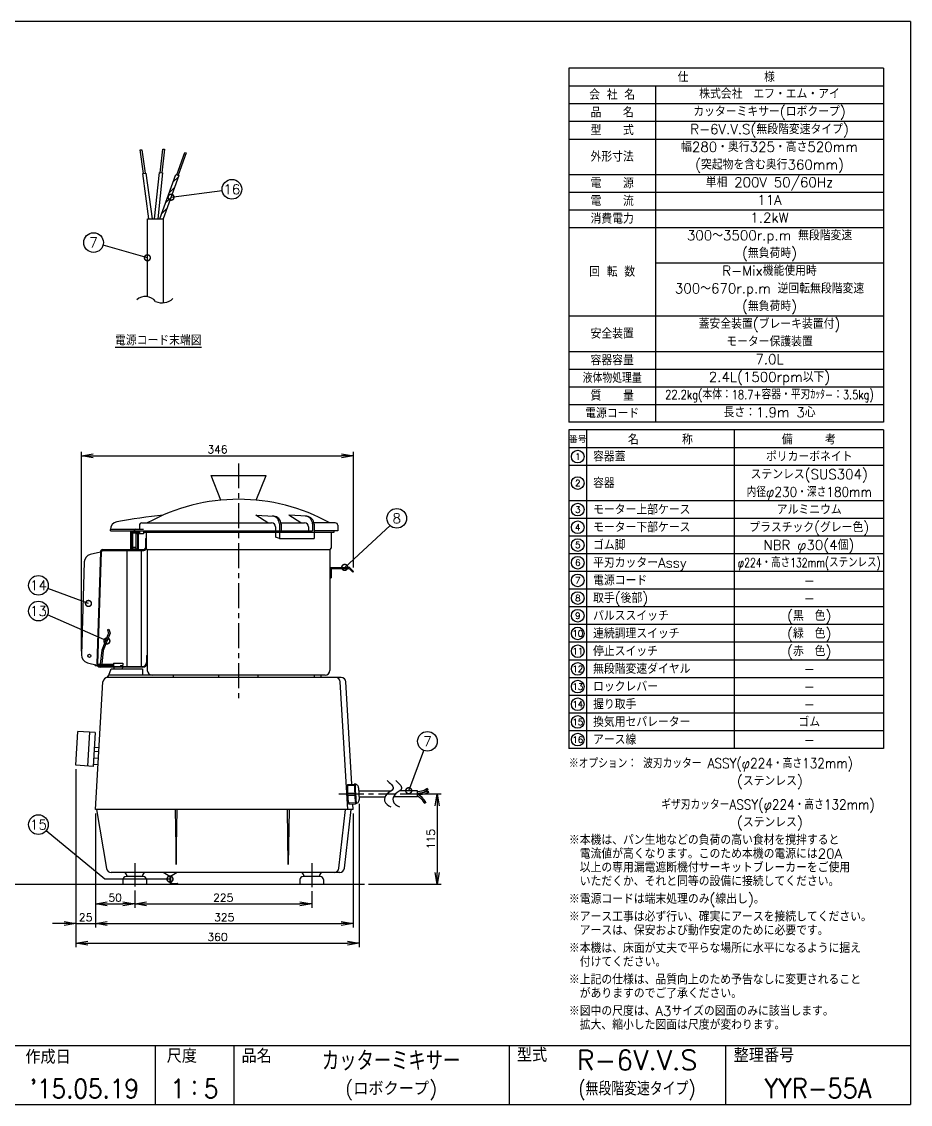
# Model space of a CAD drawing. Extents: x 115 to 2025, y 0 to 1377.
# Drawn here: x 895 to 2025, y 0 to 1377 of the extents above; entities that cross this region are included whole.
import ezdxf
from ezdxf.enums import TextEntityAlignment as Align

# ---------------------------------------------------------------- set-up
doc = ezdxf.new("R2010")
doc.units = 0
doc.header["$PDMODE"] = 3
doc.linetypes.add('CENTER', pattern=[50.8, 31.75, -6.35, 6.35, -6.35])
doc.layers.get('0').update_dxf_attribs({"linetype": 'CONTINUOUS'})
doc.layers.get('DEFPOINTS').update_dxf_attribs({"linetype": 'CONTINUOUS'})
for name, color, linetype in [('DANMEN', 7, 'CONTINUOUS'), ('SIYOU', 7, 'CONTINUOUS'), ('SUNPOU', 7, 'CONTINUOUS'), ('WAKU', 7, 'CONTINUOUS')]:
    doc.layers.add(name, color=color, linetype=linetype)
doc.styles.get("Standard").update_dxf_attribs({"font": 'romans.shx', "bigfont": 'extfont.shx'})
doc.dimstyles.get("Standard").update_dxf_attribs({"dimscale": 5, "dimtxt": 2, "dimasz": 3, "dimexe": 1, "dimexo": 1, "dimgap": 0.6, "dimtad": 3, "dimdec": 0, "dimzin": 0, "dimdsep": 46, "dimtxsty": 'STANDARD', "dimblk1": 'OPEN', "dimblk2": 'OPEN', "dimsah": 1, "dimcen": 1.5, "dimadec": 0, "dimazin": 0, "dimtfac": 1, "dimtdec": 0, "dimtmove": 0, "dimatfit": 0, "dimldrblk": 'DOTSMALL', "dimfxl": 1, "dimtvp": 1, "dimtolj": 1, "dimtzin": 0, "dimarcsym": 0})

# ---------------------------------------------------------------- blocks, each defined once
blk = doc.blocks.new('_DotSmall')
at = {"color": 0, "linetype": 'ByBlock', "const_width": 0.5}
blk.add_lwpolyline([(-0.0625, 0, 1), (0.0625, 0, 1)], format="xyb", close=True, dxfattribs=at)
blk = doc.blocks.new('_OPEN')
at = {"color": 0, "linetype": 'ByBlock'}
for p, q in [((-1, 0.167), (0, 0)), ((0, 0), (-1, -0.167)), ((0, 0), (-1, 0))]:
    blk.add_line(p, q, dxfattribs=at)
blk = doc.blocks.new('*D8')
at = {"layer": 'DEFPOINTS', "color": 0}
for p in [(1317.1, 824.8), (1317.1, 677.5), (971.4, 571.2)]:
    blk.add_point(p, dxfattribs=at)
at = {"layer": 'SUNPOU', "color": 0, "lineweight": -2}
for p, q in [((971.4, 576.2), (971.4, 829.8)), ((1317.1, 682.5), (1317.1, 829.8)), ((986.4, 824.8), (1302.1, 824.8))]:
    blk.add_line(p, q, dxfattribs=at)
at = {"layer": 'SUNPOU', "color": 0, "lineweight": -2, "xscale": 15, "yscale": 15, "zscale": 15, "rotation": 180}
blk.add_blockref('_OPEN', (971.4, 824.8), dxfattribs=at)
at = {"layer": 'SUNPOU', "color": 0, "lineweight": -2, "xscale": 15, "yscale": 15, "zscale": 15}
blk.add_blockref('_OPEN', (1317.1, 824.8), dxfattribs=at)
at = {"layer": 'SUNPOU', "color": 0, "insert": (1144.3, 832.8), "char_height": 10, "attachment_point": 5}
blk.add_mtext('\\A1;346', dxfattribs=at)
blk = doc.blocks.new('*D18')
at = {"layer": 'DEFPOINTS', "color": 0}
for p in [(989.1, 374.8), (1039.1, 277), (1039.1, 254.8)]:
    blk.add_point(p, dxfattribs=at)
at = {"layer": 'SUNPOU', "color": 0, "lineweight": -2}
for p, q in [((989.1, 369.8), (989.1, 249.8)), ((1039.1, 272), (1039.1, 249.8)), ((1004.1, 254.8), (1024.1, 254.8))]:
    blk.add_line(p, q, dxfattribs=at)
at = {"layer": 'SUNPOU', "color": 0, "lineweight": -2, "xscale": 15, "yscale": 15, "zscale": 15, "rotation": 180}
blk.add_blockref('_OPEN', (989.1, 254.8), dxfattribs=at)
at = {"layer": 'SUNPOU', "color": 0, "lineweight": -2, "xscale": 15, "yscale": 15, "zscale": 15}
blk.add_blockref('_OPEN', (1039.1, 254.8), dxfattribs=at)
at = {"layer": 'SUNPOU', "color": 0, "insert": (1014.1, 262.8), "char_height": 10, "attachment_point": 5}
blk.add_mtext('\\A1;50', dxfattribs=at)
blk = doc.blocks.new('*D19')
at = {"layer": 'DEFPOINTS', "color": 0}
for p in [(1039.1, 277), (1264.1, 276), (1264.1, 254.8)]:
    blk.add_point(p, dxfattribs=at)
at = {"layer": 'SUNPOU', "color": 0, "lineweight": -2}
for p, q in [((1039.1, 272), (1039.1, 249.8)), ((1264.1, 271), (1264.1, 249.8)), ((1054.1, 254.8), (1249.1, 254.8))]:
    blk.add_line(p, q, dxfattribs=at)
at = {"layer": 'SUNPOU', "color": 0, "lineweight": -2, "xscale": 15, "yscale": 15, "zscale": 15, "rotation": 180}
blk.add_blockref('_OPEN', (1039.1, 254.8), dxfattribs=at)
at = {"layer": 'SUNPOU', "color": 0, "lineweight": -2, "xscale": 15, "yscale": 15, "zscale": 15}
blk.add_blockref('_OPEN', (1264.1, 254.8), dxfattribs=at)
at = {"layer": 'SUNPOU', "color": 0, "insert": (1151.6, 262.8), "char_height": 10, "attachment_point": 5}
blk.add_mtext('\\A1;225', dxfattribs=at)
blk = doc.blocks.new('*D20')
at = {"layer": 'DEFPOINTS', "color": 0}
for p in [(964.4, 431.1), (989.1, 374.8), (989.1, 229.8)]:
    blk.add_point(p, dxfattribs=at)
at = {"layer": 'SUNPOU', "color": 0, "lineweight": -2}
for p, q in [((964.4, 426.1), (964.4, 224.8)), ((989.1, 369.8), (989.1, 224.8)), ((949.4, 229.8), (934.4, 229.8)), ((964.4, 229.8), (989.1, 229.8)), ((1004.1, 229.8), (1019.1, 229.8))]:
    blk.add_line(p, q, dxfattribs=at)
at = {"layer": 'SUNPOU', "color": 0, "lineweight": -2, "xscale": 15, "yscale": 15, "zscale": 15}
blk.add_blockref('_OPEN', (964.4, 229.8), dxfattribs=at)
at = {"layer": 'SUNPOU', "color": 0, "lineweight": -2, "xscale": 15, "yscale": 15, "zscale": 15, "rotation": 180}
blk.add_blockref('_OPEN', (989.1, 229.8), dxfattribs=at)
at = {"layer": 'SUNPOU', "color": 0, "insert": (976.7, 237.8), "char_height": 10, "attachment_point": 5}
blk.add_mtext('\\A1;25', dxfattribs=at)
blk = doc.blocks.new('*D21')
at = {"layer": 'DEFPOINTS', "color": 0}
for p in [(989.1, 374.8), (1316.7, 374.8), (1316.7, 229.8)]:
    blk.add_point(p, dxfattribs=at)
at = {"layer": 'SUNPOU', "color": 0, "lineweight": -2}
for p, q in [((989.1, 369.8), (989.1, 224.8)), ((1316.7, 369.8), (1316.7, 224.8)), ((1004.1, 229.8), (1301.7, 229.8))]:
    blk.add_line(p, q, dxfattribs=at)
at = {"layer": 'SUNPOU', "color": 0, "lineweight": -2, "xscale": 15, "yscale": 15, "zscale": 15, "rotation": 180}
blk.add_blockref('_OPEN', (989.1, 229.8), dxfattribs=at)
at = {"layer": 'SUNPOU', "color": 0, "lineweight": -2, "xscale": 15, "yscale": 15, "zscale": 15}
blk.add_blockref('_OPEN', (1316.7, 229.8), dxfattribs=at)
at = {"layer": 'SUNPOU', "color": 0, "insert": (1152.9, 237.8), "char_height": 10, "attachment_point": 5}
blk.add_mtext('\\A1;325', dxfattribs=at)
blk = doc.blocks.new('*D22')
at = {"layer": 'DEFPOINTS', "color": 0}
for p in [(964.4, 431.1), (1324.4, 387.3), (1324.4, 204.8)]:
    blk.add_point(p, dxfattribs=at)
at = {"layer": 'SUNPOU', "color": 0, "lineweight": -2}
for p, q in [((964.4, 426.1), (964.4, 199.8)), ((1324.4, 382.3), (1324.4, 199.8)), ((979.4, 204.8), (1309.4, 204.8))]:
    blk.add_line(p, q, dxfattribs=at)
at = {"layer": 'SUNPOU', "color": 0, "lineweight": -2, "xscale": 15, "yscale": 15, "zscale": 15, "rotation": 180}
blk.add_blockref('_OPEN', (964.4, 204.8), dxfattribs=at)
at = {"layer": 'SUNPOU', "color": 0, "lineweight": -2, "xscale": 15, "yscale": 15, "zscale": 15}
blk.add_blockref('_OPEN', (1324.4, 204.8), dxfattribs=at)
at = {"layer": 'SUNPOU', "color": 0, "insert": (1144.4, 212.8), "char_height": 10, "attachment_point": 5}
blk.add_mtext('\\A1;360', dxfattribs=at)
blk = doc.blocks.new('*D23')
at = {"layer": 'DEFPOINTS', "color": 0}
for p in [(1371.6, 394.8), (1331.1, 279.8), (1423.5, 279.8)]:
    blk.add_point(p, dxfattribs=at)
at = {"layer": 'SUNPOU', "color": 0, "lineweight": -2}
for p, q in [((1376.6, 394.8), (1428.5, 394.8)), ((1423.5, 379.8), (1423.5, 294.8)), ((1336.1, 279.8), (1428.5, 279.8))]:
    blk.add_line(p, q, dxfattribs=at)
at = {"layer": 'SUNPOU', "color": 0, "lineweight": -2, "xscale": 15, "yscale": 15, "zscale": 15}
for p, rotation in [((1423.5, 394.8), 90), ((1423.5, 279.8), 270)]:
    blk.add_blockref('_OPEN', p, dxfattribs=dict(at, rotation=rotation))
at = {"layer": 'SUNPOU', "color": 0, "insert": (1415.5, 337.3), "char_height": 10, "attachment_point": 5, "rotation": 90}
blk.add_mtext('\\A1;115', dxfattribs=at)

msp = doc.modelspace()

# ---------------------------------------------------------------- hatches: boundary and pattern name
at = {"layer": 'DANMEN'}
h = msp.add_hatch(dxfattribs=at)
h.set_pattern_fill('_U', color=2, scale=6, angle=45, style=0, pattern_type=0)
h.set_pattern_definition([(45, (0, 0), (-4.24264, 4.24264), [])])
h.paths.add_polyline_path([(1091.52, 1182.48), (1070.92, 1125.87), (1075.17, 1125.87), (1095.28, 1181.11)])

# ---------------------------------------------------------------- linework, layer by layer
at = {"color": 2, "linetype": 'CENTER'}
for p, q in [((1171.08, 815.08), (1171.08, 511.76)), ((1298.35, 394.83), (1371.61, 394.83)), ((1039.08, 306.83), (1039.08, 276.99)), ((1264.08, 306.83), (1264.08, 276.05))]:
    msp.add_line(p, q, dxfattribs=at)
at = {"color": 2}
for p, q in [((1136.08, 799.83), (1206.08, 799.83)), ((1148.58, 768.27), (1136.08, 799.83)), ((1193.58, 768.27), (1206.08, 799.83)), ((1208.08, 739.33), (1193.08, 749.33)), ((1193.08, 749.33), (1215.7, 747.92)), ((1250.08, 739.33), (1235.08, 749.33)), ((1257.75, 747.82), (1235.08, 749.33)), ((1008.08, 729.33), (1008.08, 731)), ((1008.09, 731.33), (1050.08, 731.33)), ((1045.08, 736.33), (1045.08, 731.33)), ((1048.08, 739.33), (1213.08, 739.33)), ((1218.08, 734.33), (1218.08, 729.33)), ((1223.08, 738.06), (1223.08, 729.33)), ((1224.98, 739.33), (1255.08, 739.33)), ((1225.08, 737.95), (1225.08, 729.33)), ((1260.08, 734.33), (1260.08, 729.33)), ((1265.08, 737.98), (1265.08, 729.33)), ((1294.08, 739.33), (1266.97, 739.33)), ((1267.08, 737.84), (1267.08, 719.33)), ((1297.08, 736.33), (1297.08, 729.33)), ((1008.08, 729.33), (1265.08, 729.33)), ((1033.58, 728.33), (1042.58, 728.33)), ((1033.58, 728.33), (1033.58, 705.33)), ((1034.58, 727.33), (1034.58, 706.33)), ((1045.08, 727.33), (1034.58, 727.33)), ((1036.08, 727.33), (1036.08, 706.33)), ((1045.08, 726.33), (1036.08, 726.33)), ((1050.08, 725.33), (1040.58, 725.33)), ((1040.58, 725.33), (1040.58, 706.33)), ((1042.58, 728.33), (1042.58, 727.33)), ((1042.58, 725.33), (1042.58, 706.33)), ((1043.58, 725.33), (1043.58, 705.33)), ((1045.08, 729.33), (1045.08, 726.33)), ((1050.08, 729.33), (1050.08, 725.33)), ((1292.08, 727.33), (1050.08, 727.33)), ((1052.58, 719.33), (1052.58, 707.33)), ((1052.58, 719.33), (1053.58, 719.33)), ((1053.58, 727.33), (1053.58, 707.33)), ((1218.08, 727.33), (1218.08, 721.33)), ((1223.08, 719.33), (1218.08, 721.33)), ((1223.08, 727.33), (1223.08, 719.33)), ((1223.08, 719.33), (1267.08, 719.33)), ((1297.08, 729.33), (1267.08, 729.33)), ((1288.58, 727.33), (1288.58, 707.33)), ((1292.08, 729.33), (1292.08, 727.33)), ((995.44, 702.33), (982.48, 699.13)), ((995.45, 702.46), (990.97, 560)), ((996.45, 702.42), (991.97, 559.96)), ((998.45, 705.33), (1050.58, 705.33)), ((998.45, 704.33), (1050.58, 704.33)), ((1029.08, 704.33), (1029.08, 556.83)), ((1034.58, 706.33), (1042.58, 706.33)), ((1036.08, 708.33), (1040.58, 708.33)), ((1047.08, 704.33), (1047.08, 556.83)), ((1055.08, 705.33), (1055.08, 551.83)), ((1055.58, 705.33), (1286.58, 705.33)), ((1287.08, 705.4), (1287.08, 551.83)), ((974.89, 689.85), (971.45, 571.67)), ((1287.08, 682.83), (1310.22, 682.83)), ((1288.58, 681.33), (1310.22, 681.33)), ((1288.58, 681.33), (1288.58, 669.33)), ((1315.8, 676.99), (1312.34, 680.45)), ((1316.86, 678.05), (1313.4, 681.51)), ((1287.08, 669.33), (1288.58, 669.33)), ((1005.76, 599.09), (997.12, 577.6)), ((1007.88, 599.01), (999.08, 577.11)), ((1004.39, 603.49), (1006.27, 604.17)), ((1004.39, 603.49), (1005.76, 599.09)), ((1006.27, 604.17), (1007.88, 599.01)), ((997.12, 577.6), (995.28, 559.83)), ((999.08, 577.11), (997.29, 559.83)), ((1054.08, 570.83), (1055.08, 570.83)), ((1054.08, 570.83), (1054.08, 561.83)), ((979.03, 561.53), (991.19, 558.5)), ((989.96, 557.83), (991.5, 557.83)), ((991.97, 559.83), (1011.97, 559.83)), ((992.73, 557.83), (1011.97, 557.83)), ((994.97, 556.83), (1049.08, 556.83)), ((1049.08, 555.83), (994.97, 555.83)), ((1006.08, 545.83), (1009.08, 553.83)), ((1009.08, 553.83), (1049.08, 553.83)), ((1011.97, 560.83), (1023.9, 560.83)), ((1011.97, 560.83), (1011.97, 557.83)), ((1011.97, 557.83), (1012.15, 556.83)), ((1012.39, 555.83), (1012.7, 553.83)), ((1020.9, 557.83), (1020.9, 556.83)), ((1020.9, 557.83), (1023.9, 557.83)), ((1023.49, 555.83), (1023.08, 553.83)), ((1023.9, 560.83), (1023.9, 557.83)), ((1049.08, 553.83), (1049.08, 545.83)), ((989.08, 374.83), (998.74, 537.19)), ((1004.05, 542.79), (1006.08, 545.83)), ((1301.43, 542.83), (1004.73, 542.83)), ((1281.08, 545.83), (1006.08, 545.83)), ((1088.08, 545.83), (1088.08, 542.83)), ((1146.08, 542.83), (1146.08, 545.83)), ((1196.08, 542.83), (1196.08, 545.83)), ((1267.08, 545.83), (1267.08, 542.83)), ((1275.58, 545.83), (1275.58, 542.83)), ((1310.07, 374.83), (1300.4, 537.19)), ((1314.86, 407.08), (1307.42, 537.19)), ((964.42, 431.1), (966.97, 474.02)), ((988.93, 472.72), (966.97, 474.02)), ((979.34, 430.21), (981.9, 473.14)), ((988.93, 472.72), (986.38, 429.79)), ((993.46, 448.4), (987.51, 448.76)), ((993.76, 453.4), (987.81, 453.75)), ((986.38, 429.79), (964.42, 431.1)), ((992.48, 431.93), (986.53, 432.29)), ((992.95, 439.92), (987, 440.27)), ((1309.48, 405.26), (1318.46, 405.79)), ((1309.81, 406.78), (1318.23, 407.28)), ((1323.52, 402.59), (1324.41, 387.61)), ((1410.6, 399.4), (1409.51, 401.08)), ((1309.59, 395.75), (1318.57, 396.28)), ((1309.77, 392.75), (1318.75, 393.29)), ((1323.74, 398.83), (1365.48, 398.83)), ((1324.22, 390.83), (1357.1, 390.83)), ((1398.46, 390.83), (1367.89, 390.83)), ((1398.46, 398.83), (1376.27, 398.83)), ((1398.46, 390.83), (1398.46, 398.83)), ((1411.24, 395.94), (1410.6, 397.83)), ((1316.71, 374.83), (989.08, 374.83)), ((990.58, 374.83), (1003.21, 299.8)), ((1090.58, 374.83), (1091.83, 304.83)), ((1091.83, 304.83), (1093.08, 374.83)), ((1234.33, 304.83), (1233.08, 374.83)), ((1235.58, 374.83), (1234.33, 304.83)), ((1298.65, 300.14), (1307.03, 374.83)), ((1305.7, 300.14), (1314.08, 374.83)), ((1310.79, 383.3), (1319.77, 383.83)), ((1311.3, 381.82), (1319.72, 382.33)), ((1316.71, 374.83), (1316.29, 382.12)), ((1408.6, 384.98), (1406.87, 383.96)), ((1299.74, 294.83), (1009.12, 294.83)), ((1050.08, 289.83), (1028.08, 289.83)), ((1029.08, 290.83), (1029.08, 289.83)), ((1049.08, 290.83), (1049.08, 289.83)), ((1083.55, 289.83), (1075.05, 294.83)), ((1083.55, 289.83), (1083.55, 283.83)), ((1093.05, 294.83), (1084.55, 289.83)), ((1084.55, 289.83), (1084.55, 283.83)), ((1275.08, 289.83), (1253.08, 289.83)), ((1254.08, 290.83), (1254.08, 289.83)), ((1274.08, 290.83), (1274.08, 289.83)), ((1024.08, 285.83), (1024.08, 279.83)), ((1024.08, 279.83), (1054.08, 279.83)), ((1024.08, 279.83), (1054.08, 279.83)), ((1054.08, 285.83), (1054.08, 279.83)), ((1087.55, 280.83), (1093.55, 280.83)), ((1087.55, 279.83), (1093.55, 279.83)), ((1249.08, 285.83), (1249.08, 279.83)), ((1249.08, 279.83), (1279.08, 279.83)), ((1249.08, 279.83), (1279.08, 279.83)), ((1279.08, 285.83), (1279.08, 279.83))]:
    msp.add_line(p, q, dxfattribs=at)
msp.add_circle((981.4, 570.33), 2, dxfattribs=at)
for centre, radius, start, end in [((1171.08, 530.07), 239.27, 60.99967, 119.00033), ((1171.08, -125.58), 880.14, 96.24642, 100.12716), ((1213.08, 738.06), 10, 0, 86.42367), ((1215.08, 737.94), 10, 0, 86.42367), ((1255.08, 737.98), 10, 0, 86.18593), ((1257.08, 737.84), 10, 0, 86.18593), ((1018.08, 731), 10, 100.12716, 180), ((1040.08, 729.33), 2, 90, 180), ((1048.08, 736.33), 3, 90, 180), ((1213.08, 734.33), 5, 0, 90), ((1255.08, 734.33), 5, 0, 90), ((1294.08, 736.33), 3, 0, 90), ((998.45, 702.33), 3, 90, 177.53188), ((998.45, 702.33), 2, 90, 177.53188), ((1050.58, 707.33), 3, 270, 0), ((1050.58, 707.33), 2, 270, 0), ((1055.58, 707.33), 2, 180, 270), ((1286.58, 707.33), 2, 270, 0), ((984.88, 689.42), 10, 103.88017, 177.53188), ((1310.22, 678.33), 4.5, 45, 90), ((1310.22, 678.33), 3, 45, 90), ((1316.33, 677.52), 0.75, 225, 45), ((981.44, 571.23), 10, 177.53188, 256.02497), ((989.96, 559.83), 2, 195.75997, 270), ((994.97, 559.83), 4, 177.53188, 270), ((994.97, 559.83), 3, 177.53188, 270), ((1049.08, 561.83), 6, 270, 0), ((1049.08, 561.83), 5, 270, 0), ((1061.08, 551.83), 6, 180, 270), ((1281.08, 551.83), 6, 270, 0), ((1004.73, 536.83), 6, 90, 176.59356), ((1294.41, 536.83), 6, 3.40644, 90), ((1301.43, 536.83), 6, 3.40644, 90), ((1318.53, 402.29), 5, 3.40644, 93.40644), ((1398.46, 418.25), 20.41, 269.99999, 302.78603), ((1398.46, 418.25), 22.41, 270, 302.78603), ((1398.46, 418.25), 20.55, 302.78603, 308.32115), ((1398.46, 418.25), 20.98, 302.78603, 308.32115), ((1398.46, 418.25), 21.41, 302.78603, 308.32115), ((1398.46, 418.25), 21.85, 302.78603, 308.32115), ((1398.46, 418.25), 22.28, 302.78603, 308.32115), ((1319.42, 387.32), 5, 273.40644, 3.40644), ((1398.46, 433.66), 37.83, 270, 288.71459), ((1398.46, 433.66), 39.83, 270, 288.71459), ((1389.29, 373.59), 20.41, 30.52556, 63.31159), ((1389.29, 373.59), 22.41, 30.52556, 64.5667), ((1398.46, 433.66), 37.96, 288.71459, 291.82464), ((1398.46, 433.66), 38.4, 288.71459, 291.82464), ((1398.46, 433.66), 38.83, 288.71459, 291.82464), ((1398.46, 433.66), 39.26, 288.71459, 291.82464), ((1398.46, 433.66), 39.69, 288.71459, 291.82464), ((1389.29, 373.59), 20.55, 24.99044, 30.52556), ((1389.29, 373.59), 20.98, 24.99044, 30.52556), ((1389.29, 373.59), 21.41, 24.99044, 30.52556), ((1389.29, 373.59), 21.85, 24.99044, 30.52556), ((1389.29, 373.59), 22.28, 24.99044, 30.52556), ((1009.12, 300.83), 6, 189.94429, 270), ((1028.08, 285.83), 4, 90, 180), ((1025.08, 290.83), 4, 0, 90), ((1053.08, 290.83), 4, 90, 180), ((1050.08, 285.83), 4, 0, 90), ((1253.08, 285.83), 4, 90, 180), ((1250.08, 290.83), 4, 0, 90), ((1278.08, 290.83), 4, 90, 180), ((1275.08, 285.83), 4, 0, 90), ((1292.69, 300.83), 6, 270, 353.33334), ((1299.74, 300.83), 6, 270, 353.33334), ((1087.55, 283.83), 4, 180, 270), ((1087.55, 283.83), 3, 180, 270), ((1093.55, 280.33), 0.5, 270, 90)]:
    msp.add_arc(centre, radius, start, end, dxfattribs=at)
for centre, start_param, end_param in [((1310.55, 394.3), 0, 3.1415927), ((1319.54, 394.84), 0.0643543, 3.0772384), ((1320.54, 394.9), 0.1800081, 2.9615845)]:
    msp.add_ellipse(centre, major_axis=(-0.74, 12.48), ratio=0.0706194, start_param=start_param, end_param=end_param, dxfattribs=at)
for points in [[(1360.06, 411.78), (1363.28, 409.02), (1372.48, 400.83), (1358.51, 395.94), (1354.39, 384.54), (1361.37, 379.91), (1364.72, 378.52)], [(1370.86, 411.78), (1374.08, 409.02), (1383.28, 400.83), (1369.31, 395.94), (1365.19, 384.54), (1372.17, 379.91), (1375.51, 378.52)]]:
    msp.add_open_spline(points, degree=3, knots=[0, 0, 0, 0, 12.7340594, 23.5031054, 32.5943058, 43.4543237, 43.4543237, 43.4543237, 43.4543237], dxfattribs=at)
at = {"layer": 'DANMEN', "color": 2}
for p, q in [((1046.1, 1213.61), (1048.09, 1213.88)), ((1050.21, 1183.7), (1046.1, 1213.61)), ((1048.09, 1213.88), (1052.19, 1183.97)), ((1071.61, 1184.64), (1074.78, 1214.66)), ((1076.77, 1214.45), (1073.6, 1184.43)), ((1074.78, 1214.66), (1076.77, 1214.45)), ((1092.46, 1182.13), (1102.79, 1210.5)), ((1104.67, 1209.82), (1094.34, 1181.45)), ((1102.79, 1210.5), (1104.67, 1209.82)), ((1049.22, 1183.56), (1053.18, 1184.11)), ((1053.18, 1184.11), (1061.18, 1125.87)), ((1064.4, 1125.87), (1070.61, 1184.75)), ((1074.59, 1184.33), (1068.42, 1125.87)), ((1070.61, 1184.75), (1074.59, 1184.33)), ((1057.14, 1125.87), (1049.22, 1183.56)), ((1070.92, 1125.87), (1091.52, 1182.48)), ((1095.28, 1181.11), (1075.17, 1125.87)), ((1091.52, 1182.48), (1095.28, 1181.11)), ((1055.17, 1027.06), (1055.17, 1125.87)), ((1055.17, 1125.87), (1070.92, 1125.87)), ((1070.92, 1125.87), (1075.17, 1125.87)), ((1075.17, 1125.87), (1075.17, 1019.24)), ((393.67, 279.83), (1331.13, 279.83))]:
    msp.add_line(p, q, dxfattribs=at)
for centre, radius, start, end in [((1052.61, 1010.99), 16.28, 37.12555, 132.07115), ((1073.59, 1039.6), 20.42, 246.92963, 313.07851)]:
    msp.add_arc(centre, radius, start, end, dxfattribs=at)
at = {"layer": 'SIYOU', "color": 7}
for p, q in [((1591.01, 1295), (1991.01, 1295)), ((1701.01, 1295), (1701.01, 867.5)), ((1591.01, 1272.5), (1991.01, 1272.5)), ((1591.01, 1250), (1991.01, 1250)), ((1591.01, 1227.5), (1991.01, 1227.5)), ((1591.01, 1182.5), (1991.01, 1182.5)), ((1591.01, 1160), (1991.01, 1160)), ((1591.01, 1137.5), (1991.01, 1137.5)), ((1591.01, 1115), (1991.01, 1115)), ((1701.01, 1070), (1991.01, 1070)), ((1591.01, 1002.5), (1991.01, 1002.5)), ((1591.01, 957.5), (1991.01, 957.5)), ((1591.01, 935), (1991.01, 935)), ((1591.01, 912.5), (1991.01, 912.5)), ((1591.01, 890), (1991.01, 890)), ((1613.51, 857.5), (1613.51, 452.5)), ((1801.01, 857.5), (1801.01, 452.5)), ((1991.01, 835), (1591.01, 835)), ((1991.01, 812.5), (1591.01, 812.5)), ((1991.01, 767.5), (1591.01, 767.5)), ((1991.01, 745), (1591.01, 745)), ((1991.01, 722.5), (1591.01, 722.5)), ((1991.01, 700), (1591.01, 700)), ((1991.01, 677.5), (1591.01, 677.5)), ((1991.01, 655), (1591.01, 655)), ((1991.01, 632.5), (1591.01, 632.5)), ((1991.01, 610), (1591.01, 610)), ((1991.01, 587.5), (1591.01, 587.5)), ((1991.01, 565), (1591.01, 565)), ((1991.01, 542.5), (1591.01, 542.5)), ((1991.01, 520), (1591.01, 520)), ((1991.01, 497.5), (1591.01, 497.5)), ((1991.01, 475), (1591.01, 475))]:
    msp.add_line(p, q, dxfattribs=at)
at = {"layer": 'SIYOU'}
for centre in [(1602.26, 823.75), (1602.26, 790), (1602.26, 756.25), (1602.26, 733.75), (1602.26, 711.25), (1602.26, 688.75), (1602.26, 666.25), (1602.26, 643.75), (1602.26, 621.25), (1602.26, 598.75), (1602.26, 576.25), (1602.26, 553.75), (1602.26, 531.25), (1602.26, 508.75), (1602.26, 486.25), (1602.26, 463.75)]:
    msp.add_circle(centre, 8.04, dxfattribs=at)
at = {"layer": 'SUNPOU'}
for centre in [(1162.55, 1163.59), (986.78, 1095.89), (1372.15, 745.19), (916.7, 659.94), (916.7, 627.29), (1411.11, 461.62), (916.7, 355.69)]:
    msp.add_circle(centre, 12.5, dxfattribs=at)
at = {"layer": 'WAKU', "color": 6}
for p, q in [((2025, 1376.75), (115, 1376.75)), ((2025, 1376.75), (2025, 0)), ((1991.01, 1317.5), (1591.01, 1317.5)), ((1591.01, 1317.5), (1591.01, 867.5)), ((1991.01, 1317.5), (1991.01, 867.5)), ((1991.01, 867.5), (1591.01, 867.5)), ((1591.01, 857.5), (1591.01, 452.5)), ((1991.01, 857.5), (1591.01, 857.5)), ((1991.01, 857.5), (1991.01, 452.5)), ((1991.01, 452.5), (1591.01, 452.5)), ((115, 75), (2025, 75)), ((115, 0), (2025, 0))]:
    msp.add_line(p, q, dxfattribs=at)
at = {"layer": 'WAKU', "color": 7}
for p, q in [((1065, 75), (1065, 0)), ((1165, 75), (1165, 0)), ((1515, 75), (1515, 0)), ((1790, 75), (1790, 0))]:
    msp.add_line(p, q, dxfattribs=at)

# ---------------------------------------------------------------- texts
at = {"layer": 'SIYOU'}
for s, p in [('仕\u3000\u3000\u3000\u3000\u3000\u3000\u3000様', (1791.01, 1306.25)), ('会 社 名', (1646.01, 1283.75)), ('品\u3000\u3000名', (1646.01, 1261.25)), ('型\u3000\u3000式', (1646.01, 1238.75)), ('外形寸法', (1646.01, 1205)), ('電\u3000\u3000源', (1646.01, 1171.25)), ('電\u3000\u3000流', (1646.01, 1148.75)), ('消費電力', (1646.01, 1126.25)), ('回 転 数', (1646.01, 1058.7)), ('安全装置', (1646.01, 980)), ('容器容量', (1646.01, 946.25)), ('質\u3000\u3000量', (1646.01, 901.25)), ('電源コード', (1646.01, 878.75))]:
    msp.add_text(s, height=12.5, dxfattribs=at).set_placement(p, align=Align.MIDDLE_CENTER)
at = {"layer": 'SIYOU', "color": 1}
for s, p in [('株式会社\u3000エフ・エム・アイ', (1846.01, 1285)), ('カッターミキサー(ロボクープ)', (1846.01, 1262.5)), ('R-6V.V.S(無段階変速タイプ)', (1846.01, 1240)), ('幅280・奥行325・高さ520mm', (1846.01, 1217.5)), ('(突起物を含む奥行360mm)', (1846.01, 1195)), ('単相 200V 50/60Hz', (1846.01, 1172.5)), ('11A', (1846.01, 1150)), ('1.2kW', (1846.01, 1127.5)), ('300～3500r.p.m 無段階変速', (1846.01, 1105)), ('(無負荷時)', (1846.01, 1082.5)), ('R-Mix機能使用時', (1846.01, 1060)), ('300～670r.p.m 逆回転無段階変速', (1846.01, 1037.5)), ('(無負荷時)', (1846.01, 1015)), ('蓋安全装置(ブレーキ装置付)', (1846.01, 992.5)), ('モーター保護装置', (1846.01, 970)), ('7.0L', (1846.01, 947.5)), ('2.4L(1500rpm以下)', (1846.01, 925)), ('長さ：1.9m 3心', (1846.01, 880)), ('ポリカーボネイト', (1896.49, 823.75)), ('ステンレス(SUS304)', (1896.49, 801.25)), ('アルミニウム', (1896.49, 756.25)), ('プラスチック(グレー色)', (1896.49, 733.75)), ('NBR φ30(4個)', (1896.02, 711.25)), ('-', (1896.49, 666.25)), ('-', (1896.49, 643.75)), ('(黒\u3000色)', (1896.49, 621.25)), ('(緑\u3000色)', (1896.49, 598.75)), ('(赤\u3000色)', (1896.49, 576.25)), ('-', (1896.49, 553.75)), ('-', (1896.49, 531.25)), ('-', (1896.49, 508.75)), ('ゴム', (1896.49, 486.25)), ('-', (1896.49, 463.75))]:
    msp.add_text(s, height=12.5, dxfattribs=at).set_placement(p, align=Align.MIDDLE_CENTER)
msp.add_text('%%U電源コード末端図', height=12.5, dxfattribs=at).set_placement((1069.04, 972.38), align=Align.MIDDLE)
at = {"layer": 'SIYOU', "width": 0.8}
msp.add_text('液体物処理量', height=12.5, dxfattribs=at).set_placement((1646.01, 923.75), align=Align.MIDDLE_CENTER)
at = {"layer": 'SIYOU', "color": 1}
for s, height, width, p in [('22.2kg(本体：18.7+容器・平刃ｶｯﾀ-：3.5kg)', 11.5, 0.8, (1846.01, 902.5)), ('内径φ230・深さ180mm', 12.5, 0.9, (1896.49, 778.75)), ('φ224・高さ132mm(ステンレス)', 11.5, 0.75, (1896.49, 688.75))]:
    msp.add_text(s, height=height, dxfattribs=dict(at, width=width)).set_placement(p, align=Align.MIDDLE_CENTER)
at = {"layer": 'SIYOU'}
for s, height, p in [('番号', 8.036, (1602.26, 846.25)), ('名\u3000\u3000\u3000\u3000称', 12.5, (1707.26, 846.25)), ('備\u3000\u3000\u3000考', 12.5, (1896.01, 846.25)), ('1', 8.04, (1602.26, 823.75)), ('2', 8.04, (1602.26, 790)), ('3', 8.04, (1602.26, 756.25)), ('4', 8.04, (1602.26, 733.75)), ('5', 8.04, (1602.26, 711.25)), ('6', 8.04, (1602.26, 688.75)), ('7', 8.04, (1602.26, 666.25)), ('8', 8.04, (1602.26, 643.75)), ('9', 8.04, (1602.26, 621.25)), ('10', 8.036, (1602.26, 598.75)), ('11', 8.036, (1602.26, 576.25)), ('12', 8.036, (1602.26, 553.75)), ('13', 8.036, (1602.26, 531.25)), ('14', 8.036, (1602.26, 508.75)), ('15', 8.036, (1602.26, 486.25)), ('16', 8.036, (1602.26, 463.75))]:
    msp.add_text(s, height=height, dxfattribs=at).set_placement(p, align=Align.MIDDLE)
for s, p in [('容器蓋', (1621.72, 823.75)), ('容器', (1621.72, 790)), ('モーター上部ケース', (1621.72, 756.25)), ('モーター下部ケース', (1621.72, 733.75)), ('ゴム脚', (1621.72, 711.25)), ('平刃カッターAssy', (1621.72, 688.75)), ('電源コード', (1621.72, 666.25)), ('取手(後部)', (1621.72, 643.75)), ('パルススイッチ', (1621.72, 621.25)), ('連続調理スイッチ', (1621.72, 598.75)), ('停止スイッチ', (1621.72, 576.25)), ('無段階変速ダイヤル', (1621.72, 553.75)), ('ロックレバー', (1621.72, 531.25)), ('握り取手', (1621.72, 508.75)), ('換気用セパレーター', (1621.72, 486.25)), ('アース線', (1621.72, 463.75))]:
    msp.add_text(s, height=12.5, dxfattribs=at).set_placement(p, align=Align.MIDDLE_LEFT)
at = {"layer": 'SIYOU', "color": 1, "width": 0.9}
for s, p in [('※オプション： 波刃カッター ASSY(φ224・高さ132mm)', (1591.01, 427.5)), ('              ギザ刃カッターASSY(φ224・高さ132mm)', (1591.01, 375))]:
    msp.add_text(s, height=12.5, dxfattribs=at).set_placement(p)
at = {"layer": 'SIYOU', "color": 1}
for s, p in [('\u3000\u3000\u3000\u3000\u3000\u3000\u3000\u3000\u3000\u3000\u3000\u3000\u3000\u3000(ステンレス)', (1612.12, 405)), ('\u3000\u3000\u3000\u3000\u3000\u3000\u3000\u3000\u3000\u3000\u3000\u3000\u3000\u3000(ステンレス)', (1612.12, 352.5)), ('※本機は、パン生地などの負荷の高い食材を撹拌すると', (1591.01, 330)), ('\u3000電流値が高くなります。このため本機の電源には20A', (1591.01, 312.5)), ('\u3000以上の専用漏電遮断機付サーキットブレーカーをご使用', (1591.01, 295)), ('\u3000いただくか、それと同等の設備に接続してください。', (1591.01, 277.5)), ('※電源コードは端末処理のみ(線出し)。', (1591.01, 255)), ('※アース工事は必ず行い、確実にアースを接続してください。', (1591.01, 232.5)), ('\u3000アースは、保安および動作安定のために必要です。', (1591.01, 215)), ('※本機は、床面が丈夫で平らな場所に水平になるように据え', (1591.01, 192.5)), ('\u3000付けてください。', (1591.01, 175)), ('※上記の仕様は、品質向上のため予告なしに変更されること', (1591.01, 152.5)), ('\u3000がありますのでご了承ください。', (1591.01, 135)), ('※図中の尺度は、A3サイズの図面のみに該当します。', (1591.01, 112.5)), ('\u3000拡大、縮小した図面は尺度が変わります。', (1591.01, 95))]:
    msp.add_text(s, height=12.5, dxfattribs=at).set_placement(p)
at = {"layer": 'SUNPOU'}
for s, p in [('16', (1162.55, 1163.59)), ('7', (986.78, 1095.89)), ('8', (1372.15, 745.19)), ('14', (916.7, 659.94)), ('13', (916.7, 627.29)), ('7', (1411.11, 461.62)), ('15', (916.7, 355.69))]:
    msp.add_text(s, height=12.5, dxfattribs=at).set_placement(p, align=Align.MIDDLE)
at = {"layer": 'WAKU'}
for s, p in [('作成日', (900.02, 51.55)), ('尺度', (1079.76, 52.71)), ('品名', (1174.84, 52.71)), ('型式', (1524.95, 53.98)), ('整理番号', (1800.43, 53.55))]:
    msp.add_text(s, height=17.5, dxfattribs=at).set_placement(p)
at = {"layer": 'WAKU', "color": 1}
for s, height, width, p in [('カッターミキサー', 25, 0.8, (1365, 56.25)), ('(無段階変速タイプ)', 17.5, 0.85, (1677.5, 18.75))]:
    msp.add_text(s, height=height, dxfattribs=dict(at, width=width)).set_placement(p, align=Align.MIDDLE)
for s, height, p in [('R-6V.V.S', 25, (1677.5, 56.25)), ('(ロボクープ)', 17.5, (1365, 18.75))]:
    msp.add_text(s, height=height, dxfattribs=at).set_placement(p, align=Align.MIDDLE)
at = {"layer": 'WAKU', "color": 1, "width": 0.9}
for s, height, p in [("'15.05.19", 24, (975, 8.02)), ('1：5', 24, (1115, 8.02)), ('YYR-55A', 25, (1907.5, 8.02))]:
    msp.add_text(s, height=height, dxfattribs=at).set_placement(p, align=Align.CENTER)

# ---------------------------------------------------------------- dimensions: what is measured, and where the dimension line sits
at = {"layer": 'SUNPOU'}
for base, p1, p2, picture, middle in [((1317.08, 824.83), (971.44, 571.23), (1317.08, 677.52), '*D8', (1144.26, 832.83)), ((1324.42, 204.83), (964.42, 431.1), (1324.42, 387.32), '*D22', (1144.42, 212.83)), ((1039.08, 254.83), (989.08, 374.83), (1039.08, 276.99), '*D18', (1014.08, 262.83)), ((1264.08, 254.83), (1039.08, 276.99), (1264.08, 276.05), '*D19', (1151.58, 262.83))]:
    dim = msp.add_linear_dim(base=base, p1=p1, p2=p2, dimstyle='STANDARD', dxfattribs=at)
    dim.commit()
    dim.dimension.update_dxf_attribs({"geometry": picture, "text_midpoint": middle})
dim = msp.add_linear_dim(base=(989.08, 229.83), p1=(964.42, 431.1), p2=(989.08, 374.83), dimstyle='STANDARD', dxfattribs=at)
dim.commit()
dim.dimension.update_dxf_attribs({"geometry": '*D20', "text_midpoint": (976.75, 229.83), "dimtype": 160})
dim = msp.add_linear_dim(base=(1423.46, 279.83), p1=(1371.61, 394.83), p2=(1331.13, 279.83), angle=90, dimstyle='STANDARD', dxfattribs=at)
dim.commit()
dim.dimension.update_dxf_attribs({"geometry": '*D23', "text_midpoint": (1415.46, 337.33)})
dim = msp.add_linear_dim(base=(1316.71, 229.83), p1=(989.08, 374.83), p2=(1316.71, 374.83), text='325', dimstyle='STANDARD', dxfattribs=at)
dim.commit()
dim.dimension.update_dxf_attribs({"geometry": '*D21', "text_midpoint": (1152.89, 237.83)})

# ---------------------------------------------------------------- leaders
for points in [[(1085.23, 1153.49), (1150.15, 1161.97)], [(1055.17, 1076.47), (998.8, 1092.48)], [(1305.99, 682.83), (1363.69, 735.99)], [(980.26, 636.92), (928.61, 656.14)], [(1003.66, 589.2), (928.15, 622.27)], [(1387.37, 398.83), (1406.69, 449.93)], [(1083.89, 286.44), (1001.26, 286.44), (926.37, 347.77)]]:
    msp.add_leader(points, dimstyle='STANDARD', dxfattribs=at)

doc.saveas('drawing.dxf')
